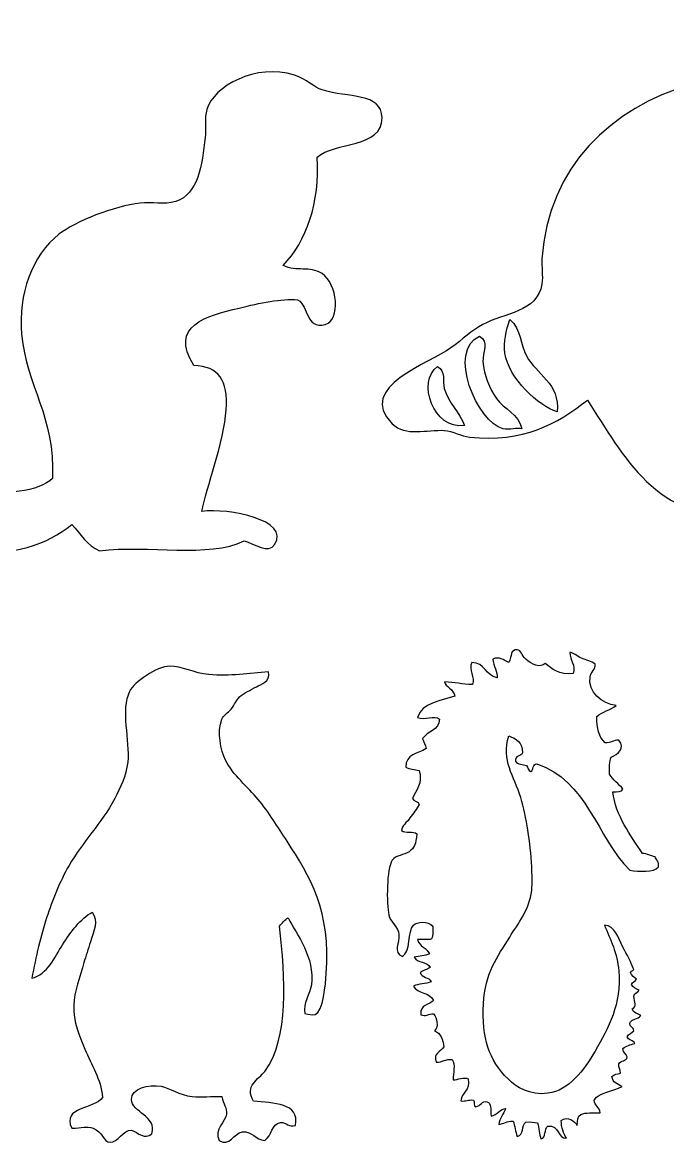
# Model space of a CAD drawing. Header units: centimetres. Extents: x -66 to 65, y -66 to 66.
# Drawn here: x -10.45 to -3.82, y -47.96 to -36.4 of the extents above; entities that cross this region are included whole.
import ezdxf

# ---------------------------------------------------------------- set-up
doc = ezdxf.new("R2010")
doc.units = ezdxf.units.CM
doc.header["$MEASUREMENT"] = 0
doc.layers.add('Layer 1', color=7, linetype='Continuous')

msp = doc.modelspace()

# ---------------------------------------------------------------- linework, layer by layer
at = {"layer": 'Layer 1'}
for points, knots in [([(0.42417, -38.91366), (0.53358, -38.93081), (0.48323, -38.78825), (0.56252, -38.77528), (0.56252, -38.77528), (0.95175, -38.90252), (0.76577, -39.38186), (0.90841, -39.72648), (0.90841, -39.72648), (0.97863, -39.89613), (1.16119, -39.89986), (1.15053, -40.17611), (1.15053, -40.17611), (1.1455, -40.30655), (1.04316, -40.45003), (1.06404, -40.60849), (1.06404, -40.60849), (1.09156, -40.8173), (1.40699, -41.00163), (1.09865, -41.16189), (1.09865, -41.16189), (1.26608, -41.4614), (1.71973, -41.47468), (1.84229, -41.81912), (1.84229, -41.81912), (1.74709, -41.85076), (1.6782, -41.90868), (1.60017, -41.95747), (1.60017, -41.95747), (1.50463, -41.90249), (1.30561, -41.90196), (1.15054, -41.8364), (1.15054, -41.8364), (0.99896, -41.77237), (0.89231, -41.6146), (0.75274, -41.52509), (0.75274, -41.52509), (0.41085, -41.30588), (-0.15248, -41.23762), (-0.71729, -41.19653), (-0.71729, -41.19653), (-0.96341, -41.17859), (-1.15232, -41.18476), (-1.33988, -41.26567), (-1.33988, -41.26567), (-1.37107, -41.27916), (-1.52609, -41.36169), (-1.53012, -41.38674), (-1.53012, -41.38674), (-1.54764, -41.4966), (-1.09639, -41.65651), (-1.21881, -41.90556), (-1.21881, -41.90556), (-1.33935, -41.8587), (-1.28289, -41.89717), (-1.33986, -41.95744), (-1.33986, -41.95744), (-1.45048, -41.93175), (-1.48086, -41.93164), (-1.61656, -41.94016), (-1.61656, -41.94016), (-1.81987, -41.69378), (-2.29233, -41.71659), (-2.65423, -41.62882), (-2.65423, -41.62882), (-2.73003, -41.5605), (-2.75226, -41.43864), (-2.84447, -41.38673), (-2.84447, -41.38673), (-2.92093, -41.39673), (-2.89776, -41.5064), (-2.98282, -41.5078), (-2.98282, -41.5078), (-3.95289, -41.51518), (-4.26266, -40.86216), (-4.64308, -40.27987), (-4.64308, -40.27987), (-4.95365, -40.52241), (-5.30128, -40.72149), (-5.85371, -40.66037), (-5.85371, -40.66037), (-5.92988, -40.65196), (-6.02812, -40.59676), (-6.11313, -40.59118), (-6.11313, -40.59118), (-6.28815, -40.5797), (-6.51162, -40.65836), (-6.64926, -40.52204), (-6.64926, -40.52204), (-7.02828, -40.14657), (-6.24834, -39.89453), (-6.04395, -39.74379), (-6.04395, -39.74379), (-5.92192, -39.65378), (-5.83347, -39.56588), (-5.71534, -39.50164), (-5.71534, -39.50164), (-5.50156, -39.38536), (-5.15453, -39.37813), (-5.11005, -39.08656), (-5.11005, -39.08656), (-5.09682, -39.00004), (-5.11545, -38.90884), (-5.11005, -38.82714), (-5.11005, -38.82714), (-4.98443, -36.92783), (-2.47059, -36.39869), (-1.20149, -37.49549), (-1.20149, -37.49549), (-1.02496, -37.64805), (-0.89375, -37.92713), (-0.68267, -38.0835), (-0.68267, -38.0835), (-0.51085, -38.21076), (-0.29876, -38.18878), (-0.07738, -38.30832), (-0.07738, -38.30832), (0.14924, -38.43069), (0.19059, -38.7044), (0.42417, -38.91366)], [0, 0, 0, 0, 0.03225806, 0.03225806, 0.03225806, 0.03225806, 0.06451613, 0.06451613, 0.06451613, 0.06451613, 0.09677419, 0.09677419, 0.09677419, 0.09677419, 0.12903226, 0.12903226, 0.12903226, 0.12903226, 0.16129032, 0.16129032, 0.16129032, 0.16129032, 0.19354839, 0.19354839, 0.19354839, 0.19354839, 0.22580645, 0.22580645, 0.22580645, 0.22580645, 0.25806452, 0.25806452, 0.25806452, 0.25806452, 0.29032258, 0.29032258, 0.29032258, 0.29032258, 0.32258065, 0.32258065, 0.32258065, 0.32258065, 0.35483871, 0.35483871, 0.35483871, 0.35483871, 0.38709677, 0.38709677, 0.38709677, 0.38709677, 0.41935484, 0.41935484, 0.41935484, 0.41935484, 0.4516129, 0.4516129, 0.4516129, 0.4516129, 0.48387097, 0.48387097, 0.48387097, 0.48387097, 0.51612903, 0.51612903, 0.51612903, 0.51612903, 0.5483871, 0.5483871, 0.5483871, 0.5483871, 0.58064516, 0.58064516, 0.58064516, 0.58064516, 0.61290323, 0.61290323, 0.61290323, 0.61290323, 0.64516129, 0.64516129, 0.64516129, 0.64516129, 0.67741935, 0.67741935, 0.67741935, 0.67741935, 0.70967742, 0.70967742, 0.70967742, 0.70967742, 0.74193548, 0.74193548, 0.74193548, 0.74193548, 0.77419355, 0.77419355, 0.77419355, 0.77419355, 0.80645161, 0.80645161, 0.80645161, 0.80645161, 0.83870968, 0.83870968, 0.83870968, 0.83870968, 0.87096774, 0.87096774, 0.87096774, 0.87096774, 0.90322581, 0.90322581, 0.90322581, 0.90322581, 0.93548387, 0.93548387, 0.93548387, 0.93548387, 1, 1, 1, 1]), ([(-7.41882, -37.78238), (-7.38831, -38.25212), (-7.52846, -38.64815), (-7.7691, -38.89498), (-7.7691, -38.89498), (-7.62326, -38.96777), (-7.50296, -38.89382), (-7.36881, -38.97925), (-7.36881, -38.97925), (-7.21043, -39.07995), (-7.17244, -39.4619), (-7.33542, -39.50183), (-7.33542, -39.50183), (-7.54214, -39.55244), (-7.49748, -39.31937), (-7.61897, -39.24891), (-7.61897, -39.24891), (-7.78889, -39.23544), (-8.00624, -39.28092), (-8.21939, -39.33329), (-8.21939, -39.33329), (-8.56242, -39.41751), (-8.94012, -39.51194), (-8.68633, -39.92318), (-8.68633, -39.92318), (-8.42908, -39.93326), (-8.33168, -40.07643), (-8.3528, -40.37837), (-8.3528, -40.37837), (-8.37592, -40.70735), (-8.55809, -41.18482), (-8.60299, -41.4235), (-8.60299, -41.4235), (-8.3274, -41.38675), (-7.69386, -41.5138), (-7.85245, -41.76071), (-7.85245, -41.76071), (-7.92357, -41.87128), (-8.05584, -41.75439), (-8.16934, -41.72692), (-8.16934, -41.72692), (-8.52695, -41.90525), (-9.1561, -41.7646), (-9.65371, -41.82807), (-9.65371, -41.82807), (-9.78328, -41.77365), (-9.84762, -41.65323), (-9.93734, -41.55838), (-9.93734, -41.55838), (-10.19364, -41.76642), (-10.53734, -41.88244), (-11.05475, -41.84492), (-11.05475, -41.84492), (-11.29489, -41.82759), (-11.52124, -41.71096), (-11.72179, -41.71009), (-11.72179, -41.71009), (-11.87615, -41.70948), (-12.04868, -41.78603), (-12.18883, -41.82807), (-12.18883, -41.82807), (-12.33104, -41.87085), (-12.48019, -41.94478), (-12.62246, -41.96298), (-12.62246, -41.96298), (-13.06394, -42.01944), (-13.37705, -41.95187), (-13.70659, -41.84492), (-13.70659, -41.84492), (-13.82126, -41.80775), (-14.13143, -41.73128), (-14.1068, -41.60891), (-14.1068, -41.60891), (-14.08526, -41.50159), (-13.58351, -41.46384), (-13.47307, -41.42349), (-13.47307, -41.42349), (-12.96608, -41.23844), (-12.73962, -40.79026), (-11.92195, -40.86728), (-11.92195, -40.86728), (-11.52579, -40.90456), (-11.20763, -41.12072), (-10.88791, -41.20436), (-10.88791, -41.20436), (-10.65912, -41.26429), (-10.26916, -41.21703), (-10.13737, -41.08638), (-10.13737, -41.08638), (-10.10983, -40.44532), (-10.40269, -40.14192), (-10.45431, -39.60291), (-10.45431, -39.60291), (-10.49381, -39.19117), (-10.34692, -38.79265), (-10.07077, -38.57463), (-10.07077, -38.57463), (-9.90567, -38.4443), (-9.50065, -38.28417), (-9.23678, -38.25438), (-9.23678, -38.25438), (-9.11288, -38.24033), (-8.99625, -38.27827), (-8.86994, -38.2375), (-8.86994, -38.2375), (-8.64092, -38.16358), (-8.59922, -37.86438), (-8.56974, -37.58004), (-8.56974, -37.58004), (-8.56043, -37.49111), (-8.57749, -37.3752), (-8.55307, -37.29344), (-8.55307, -37.29344), (-8.4819, -37.05537), (-8.0492, -36.81214), (-7.65235, -36.9394), (-7.65235, -36.9394), (-7.52956, -36.97888), (-7.44412, -37.06685), (-7.36888, -37.09114), (-7.36888, -37.09114), (-7.1021, -37.17731), (-6.75608, -37.11606), (-6.75182, -37.37771), (-6.75182, -37.37771), (-6.74646, -37.69178), (-7.24153, -37.62358), (-7.41882, -37.78238)], [0, 0, 0, 0, 0.03030303, 0.03030303, 0.03030303, 0.03030303, 0.06060606, 0.06060606, 0.06060606, 0.06060606, 0.09090909, 0.09090909, 0.09090909, 0.09090909, 0.12121212, 0.12121212, 0.12121212, 0.12121212, 0.15151515, 0.15151515, 0.15151515, 0.15151515, 0.18181818, 0.18181818, 0.18181818, 0.18181818, 0.21212121, 0.21212121, 0.21212121, 0.21212121, 0.24242424, 0.24242424, 0.24242424, 0.24242424, 0.27272727, 0.27272727, 0.27272727, 0.27272727, 0.3030303, 0.3030303, 0.3030303, 0.3030303, 0.33333333, 0.33333333, 0.33333333, 0.33333333, 0.36363636, 0.36363636, 0.36363636, 0.36363636, 0.39393939, 0.39393939, 0.39393939, 0.39393939, 0.42424242, 0.42424242, 0.42424242, 0.42424242, 0.45454545, 0.45454545, 0.45454545, 0.45454545, 0.48484848, 0.48484848, 0.48484848, 0.48484848, 0.51515152, 0.51515152, 0.51515152, 0.51515152, 0.54545455, 0.54545455, 0.54545455, 0.54545455, 0.57575758, 0.57575758, 0.57575758, 0.57575758, 0.60606061, 0.60606061, 0.60606061, 0.60606061, 0.63636364, 0.63636364, 0.63636364, 0.63636364, 0.66666667, 0.66666667, 0.66666667, 0.66666667, 0.6969697, 0.6969697, 0.6969697, 0.6969697, 0.72727273, 0.72727273, 0.72727273, 0.72727273, 0.75757576, 0.75757576, 0.75757576, 0.75757576, 0.78787879, 0.78787879, 0.78787879, 0.78787879, 0.81818182, 0.81818182, 0.81818182, 0.81818182, 0.84848485, 0.84848485, 0.84848485, 0.84848485, 0.87878788, 0.87878788, 0.87878788, 0.87878788, 0.90909091, 0.90909091, 0.90909091, 0.90909091, 0.93939394, 0.93939394, 0.93939394, 0.93939394, 1, 1, 1, 1]), ([(-5.49057, -39.79567), (-5.4543, -40.05419), (-5.13986, -40.34592), (-4.95442, -40.40096), (-4.95442, -40.40096), (-4.91928, -40.11246), (-5.17183, -40.00641), (-5.26573, -39.83025), (-5.26573, -39.83025), (-5.3342, -39.70174), (-5.31957, -39.56127), (-5.43869, -39.44975), (-5.43869, -39.44975), (-5.47853, -39.56943), (-5.50647, -39.68225), (-5.49057, -39.79567)], [0, 0, 0, 0, 0.2, 0.2, 0.2, 0.2, 0.4, 0.4, 0.4, 0.4, 0.6, 0.6, 0.6, 0.6, 1, 1, 1, 1]), ([(-5.50782, -40.57392), (-5.44152, -40.58998), (-5.36357, -40.56098), (-5.31761, -40.57392), (-5.31761, -40.57392), (-5.34407, -40.42454), (-5.50044, -40.37416), (-5.57703, -40.26261), (-5.57703, -40.26261), (-5.64669, -40.16112), (-5.70416, -40.02531), (-5.71538, -39.88211), (-5.71538, -39.88211), (-5.72218, -39.79564), (-5.65064, -39.67624), (-5.75001, -39.62269), (-5.75001, -39.62269), (-6.08612, -39.76741), (-5.77756, -40.50838), (-5.50782, -40.57392)], [0, 0, 0, 0, 0.16666667, 0.16666667, 0.16666667, 0.16666667, 0.33333333, 0.33333333, 0.33333333, 0.33333333, 0.5, 0.5, 0.5, 0.5, 0.66666667, 0.66666667, 0.66666667, 0.66666667, 1, 1, 1, 1]), ([(-5.90562, -40.53928), (-5.95496, -40.41096), (-6.06964, -40.3061), (-6.11316, -40.15884), (-6.11316, -40.15884), (-6.13515, -40.08428), (-6.09165, -39.98019), (-6.1823, -39.934), (-6.1823, -39.934), (-6.39867, -40.086), (-6.22272, -40.5917), (-5.90562, -40.53928)], [0, 0, 0, 0, 0.25, 0.25, 0.25, 0.25, 0.5, 0.5, 0.5, 0.5, 1, 1, 1, 1]), ([(-5.07604, -42.98536), (-5.00704, -43.04656), (-4.93552, -43.1053), (-4.78952, -43.08955), (-4.78952, -43.08955), (-4.76012, -43.00708), (-4.82249, -42.95162), (-4.82423, -42.87249), (-4.82423, -42.87249), (-4.78642, -42.87551), (-4.75113, -42.91115), (-4.70271, -42.93324), (-4.70271, -42.93324), (-4.65654, -42.95435), (-4.59955, -42.96351), (-4.5638, -42.99404), (-4.5638, -42.99404), (-4.55195, -43.04473), (-4.61005, -43.07723), (-4.6159, -43.12424), (-4.6159, -43.12424), (-4.63577, -43.28476), (-4.49549, -43.39745), (-4.34677, -43.41946), (-4.34677, -43.41946), (-4.40688, -43.46354), (-4.49062, -43.48397), (-4.54648, -43.53233), (-4.54648, -43.53233), (-4.54727, -43.65182), (-4.52277, -43.74593), (-4.45964, -43.80149), (-4.45964, -43.80149), (-4.40029, -43.80583), (-4.37603, -43.77511), (-4.32073, -43.77543), (-4.32073, -43.77543), (-4.24942, -43.85835), (-4.32576, -43.91849), (-4.39886, -43.94908), (-4.39886, -43.94908), (-4.41653, -43.99504), (-4.41868, -44.05658), (-4.41622, -44.12273), (-4.41622, -44.12273), (-4.3805, -44.18541), (-4.31957, -44.22285), (-4.27731, -44.27902), (-4.27731, -44.27902), (-4.28792, -44.31178), (-4.33846, -44.30468), (-4.3815, -44.30506), (-4.3815, -44.30506), (-4.35292, -44.55443), (-4.19732, -44.75168), (-4.07763, -44.93884), (-4.07763, -44.93884), (-4.02712, -44.94334), (-3.99235, -44.96353), (-3.94743, -44.97358), (-3.94743, -44.97358), (-3.93402, -45.00647), (-3.90343, -45.02218), (-3.91272, -45.07777), (-3.91272, -45.07777), (-3.95812, -45.14156), (-4.11558, -45.12248), (-4.20789, -45.11248), (-4.20789, -45.11248), (-4.54629, -44.76791), (-4.64953, -44.18818), (-5.16293, -44.01856), (-5.16293, -44.01856), (-5.2087, -44.01906), (-5.1942, -44.07989), (-5.2237, -44.09669), (-5.2237, -44.09669), (-5.25116, -44.08944), (-5.25048, -44.05404), (-5.26712, -44.03592), (-5.26712, -44.03592), (-5.304, -44.02073), (-5.36192, -44.02655), (-5.37999, -43.9925), (-5.37999, -43.9925), (-5.39139, -43.92897), (-5.32268, -43.94562), (-5.31054, -43.90566), (-5.31054, -43.90566), (-5.30845, -43.7994), (-5.37129, -43.75805), (-5.44945, -43.73201), (-5.44945, -43.73201), (-5.53351, -43.98162), (-5.39233, -44.14722), (-5.3279, -44.36582), (-5.3279, -44.36582), (-5.26739, -44.57114), (-5.22712, -44.81775), (-5.21503, -45.07773), (-5.21503, -45.07773), (-5.21159, -45.15144), (-5.20662, -45.2387), (-5.21503, -45.32083), (-5.21503, -45.32083), (-5.23461, -45.51218), (-5.35571, -45.65984), (-5.44075, -45.79838), (-5.44075, -45.79838), (-5.56844, -46.0064), (-5.69131, -46.1639), (-5.70988, -46.48426), (-5.70988, -46.48426), (-5.73041, -46.83819), (-5.65104, -47.06402), (-5.4581, -47.25698), (-5.4581, -47.25698), (-5.37153, -47.34353), (-5.23326, -47.42822), (-5.05006, -47.40456), (-5.05006, -47.40456), (-4.83003, -47.37614), (-4.67956, -47.16718), (-4.56386, -46.97046), (-4.56386, -46.97046), (-4.42223, -46.72961), (-4.29462, -46.48995), (-4.32076, -46.14562), (-4.32076, -46.14562), (-4.33417, -45.96898), (-4.40606, -45.81706), (-4.46837, -45.6768), (-4.46837, -45.6768), (-4.35724, -45.68527), (-4.32891, -45.80576), (-4.27734, -45.90254), (-4.27734, -45.90254), (-4.23485, -45.98229), (-4.19503, -46.05531), (-4.17315, -46.1196), (-4.17315, -46.1196), (-4.14796, -46.14463), (-4.1967, -46.14011), (-4.19921, -46.16302), (-4.19921, -46.16302), (-4.18667, -46.1939), (-4.16402, -46.21464), (-4.13844, -46.23245), (-4.13844, -46.23245), (-4.14961, -46.25605), (-4.18289, -46.25748), (-4.19051, -46.28457), (-4.19051, -46.28457), (-4.17882, -46.31918), (-4.14204, -46.32868), (-4.11238, -46.34534), (-4.11238, -46.34534), (-4.11937, -46.37595), (-4.16535, -46.36759), (-4.16448, -46.40611), (-4.16448, -46.40611), (-4.1658, -46.46868), (-4.12524, -46.50917), (-4.18184, -46.53634), (-4.18184, -46.53634), (-4.17245, -46.57902), (-4.12615, -46.58481), (-4.09503, -46.60579), (-4.09503, -46.60579), (-4.11911, -46.6454), (-4.19168, -46.63646), (-4.20787, -46.68392), (-4.20787, -46.68392), (-4.20872, -46.72527), (-4.16802, -46.72514), (-4.16448, -46.76205), (-4.16448, -46.76205), (-4.18639, -46.78353), (-4.21711, -46.79623), (-4.23393, -46.82282), (-4.23393, -46.82282), (-4.22478, -46.8629), (-4.16887, -46.85618), (-4.15577, -46.8923), (-4.15577, -46.8923), (-4.20101, -46.90495), (-4.2465, -46.91733), (-4.27732, -46.9444), (-4.27732, -46.9444), (-4.28301, -46.99351), (-4.23829, -46.99221), (-4.2339, -47.03118), (-4.2339, -47.03118), (-4.24226, -47.07489), (-4.30174, -47.06753), (-4.32071, -47.10066), (-4.32071, -47.10066), (-4.3259, -47.14347), (-4.29814, -47.15334), (-4.30335, -47.19617), (-4.30335, -47.19617), (-4.33346, -47.20654), (-4.37079, -47.20974), (-4.39016, -47.23091), (-4.39016, -47.23091), (-4.38646, -47.29663), (-4.33097, -47.31063), (-4.28597, -47.3351), (-4.28597, -47.3351), (-4.37791, -47.38495), (-4.51584, -47.38884), (-4.57249, -47.47401), (-4.57249, -47.47401), (-4.57217, -47.5374), (-4.51299, -47.54182), (-4.51172, -47.60424), (-4.51172, -47.60424), (-4.58472, -47.6036), (-4.6593, -47.60138), (-4.7114, -47.6216), (-4.7114, -47.6216), (-4.74177, -47.64044), (-4.74532, -47.68611), (-4.74614, -47.7345), (-4.74614, -47.7345), (-4.77204, -47.68981), (-4.84681, -47.63494), (-4.91108, -47.68238), (-4.91108, -47.68238), (-4.91129, -47.76072), (-4.88793, -47.81552), (-4.85901, -47.8647), (-4.85901, -47.8647), (-4.94397, -47.88015), (-4.93108, -47.7227), (-5.05001, -47.74318), (-5.05001, -47.74318), (-5.09073, -47.76903), (-5.062, -47.86428), (-5.11946, -47.87338), (-5.11946, -47.87338), (-5.1383, -47.82565), (-5.14192, -47.7627), (-5.15417, -47.70844), (-5.15417, -47.70844), (-5.18904, -47.69992), (-5.2304, -47.69783), (-5.27575, -47.69979), (-5.27575, -47.69979), (-5.31837, -47.73527), (-5.29557, -47.83618), (-5.36256, -47.84737), (-5.36256, -47.84737), (-5.3832, -47.80141), (-5.38738, -47.73908), (-5.40595, -47.69108), (-5.40595, -47.69108), (-5.47146, -47.68637), (-5.50141, -47.71717), (-5.55356, -47.72582), (-5.55356, -47.72582), (-5.54448, -47.65671), (-5.50395, -47.61914), (-5.48411, -47.56088), (-5.48411, -47.56088), (-5.52779, -47.55784), (-5.57359, -47.62758), (-5.63172, -47.63899), (-5.63172, -47.63899), (-5.6372, -47.56758), (-5.62778, -47.50625), (-5.67514, -47.49141), (-5.67514, -47.49141), (-5.72689, -47.47519), (-5.73544, -47.53419), (-5.78801, -47.54348), (-5.78801, -47.54348), (-5.81476, -47.53843), (-5.79798, -47.48985), (-5.81405, -47.47405), (-5.81405, -47.47405), (-5.86556, -47.46886), (-5.89141, -47.48929), (-5.94428, -47.48273), (-5.94428, -47.48273), (-5.93428, -47.39145), (-5.84477, -47.37965), (-5.86615, -47.25701), (-5.86615, -47.25701), (-5.91528, -47.23111), (-5.97029, -47.2664), (-6.02241, -47.26566), (-6.02241, -47.26566), (-6.02323, -47.19893), (-5.99471, -47.10649), (-6.03111, -47.05727), (-6.03111, -47.05727), (-6.10281, -47.04923), (-6.12861, -47.08714), (-6.19608, -47.08333), (-6.19608, -47.08333), (-6.23143, -46.99226), (-6.14711, -46.97879), (-6.11792, -46.92707), (-6.11792, -46.92707), (-6.12607, -46.84833), (-6.15202, -46.7875), (-6.21343, -46.7621), (-6.21343, -46.7621), (-6.16633, -46.72844), (-6.18967, -46.6201), (-6.22211, -46.58845), (-6.22211, -46.58845), (-6.27143, -46.58678), (-6.30961, -46.61814), (-6.35234, -46.59713), (-6.35234, -46.59713), (-6.36861, -46.48825), (-6.26447, -46.49979), (-6.22211, -46.44952), (-6.22211, -46.44952), (-6.2569, -46.36567), (-6.39099, -46.38113), (-6.43047, -46.30196), (-6.43047, -46.30196), (-6.37761, -46.27958), (-6.3009, -46.28103), (-6.24812, -46.25852), (-6.24812, -46.25852), (-6.26437, -46.20531), (-6.34972, -46.22121), (-6.36102, -46.16306), (-6.36102, -46.16306), (-6.32625, -46.1457), (-6.29159, -46.12827), (-6.25683, -46.11094), (-6.25683, -46.11094), (-6.28371, -46.0481), (-6.39031, -46.06498), (-6.4218, -46.00675), (-6.4218, -46.00675), (-6.3683, -45.99659), (-6.31165, -45.98955), (-6.26554, -45.97201), (-6.26554, -45.97201), (-6.29007, -45.90679), (-6.37235, -45.89941), (-6.38709, -45.82443), (-6.38709, -45.82443), (-6.34367, -45.82443), (-6.30025, -45.82443), (-6.25684, -45.82443), (-6.25684, -45.82443), (-6.22022, -45.80612), (-6.23329, -45.73799), (-6.2308, -45.6855), (-6.2308, -45.6855), (-6.27869, -45.63409), (-6.39201, -45.63729), (-6.43048, -45.67682), (-6.43048, -45.67682), (-6.48673, -45.73463), (-6.45898, -45.96082), (-6.54335, -45.99805), (-6.54335, -45.99805), (-6.64495, -45.9599), (-6.57073, -45.85473), (-6.57806, -45.77233), (-6.57806, -45.77233), (-6.58457, -45.69954), (-6.66797, -45.6394), (-6.68225, -45.57265), (-6.68225, -45.57265), (-6.70815, -45.45181), (-6.70598, -45.09635), (-6.64754, -45.00829), (-6.64754, -45.00829), (-6.6124, -44.9554), (-6.52406, -44.95781), (-6.47389, -44.92151), (-6.47389, -44.92151), (-6.41973, -44.88233), (-6.40433, -44.84732), (-6.39573, -44.73916), (-6.39573, -44.73916), (-6.42499, -44.70474), (-6.51831, -44.7344), (-6.55202, -44.70442), (-6.55202, -44.70442), (-6.54842, -44.65597), (-6.49804, -44.61721), (-6.46521, -44.57419), (-6.46521, -44.57419), (-6.43005, -44.52818), (-6.39705, -44.48092), (-6.3697, -44.43528), (-6.3697, -44.43528), (-6.37788, -44.40004), (-6.42812, -44.40686), (-6.43915, -44.37448), (-6.43915, -44.37448), (-6.40195, -44.296), (-6.33271, -44.21285), (-6.3697, -44.08802), (-6.3697, -44.08802), (-6.41516, -44.07556), (-6.4704, -44.07294), (-6.50861, -44.05328), (-6.50861, -44.05328), (-6.51081, -43.91792), (-6.38164, -43.91403), (-6.30025, -43.86228), (-6.30025, -43.86228), (-6.30036, -43.81608), (-6.32798, -43.7974), (-6.33499, -43.75809), (-6.33499, -43.75809), (-6.28781, -43.68081), (-6.16613, -43.67808), (-6.16134, -43.55838), (-6.16134, -43.55838), (-6.20857, -43.51253), (-6.32178, -43.57603), (-6.38708, -43.54102), (-6.38708, -43.54102), (-6.33742, -43.391), (-6.15904, -43.36965), (-6.00505, -43.32398), (-6.00505, -43.32398), (-6.01124, -43.25191), (-6.10504, -43.22148), (-6.10924, -43.17637), (-6.10924, -43.17637), (-6.00658, -43.17793), (-5.92705, -43.20251), (-5.82275, -43.20243), (-5.82275, -43.20243), (-5.79211, -43.13165), (-5.86709, -43.05249), (-5.83143, -42.97671), (-5.83143, -42.97671), (-5.69387, -42.97803), (-5.68906, -43.11212), (-5.57095, -43.13295), (-5.57095, -43.13295), (-5.56068, -43.07913), (-5.609, -43.00902), (-5.61437, -42.94192), (-5.61437, -42.94192), (-5.54235, -42.91075), (-5.50835, -42.95203), (-5.4494, -42.97669), (-5.4494, -42.97669), (-5.41733, -42.90819), (-5.43622, -42.84249), (-5.36259, -42.84641), (-5.36259, -42.84641), (-5.32219, -42.84858), (-5.32036, -42.90128), (-5.27578, -42.9419), (-5.27578, -42.9419), (-5.21222, -42.99978), (-5.12724, -43.03825), (-5.07604, -42.98536)], [0, 0, 0, 0, 0.00854701, 0.00854701, 0.00854701, 0.00854701, 0.01709402, 0.01709402, 0.01709402, 0.01709402, 0.02564103, 0.02564103, 0.02564103, 0.02564103, 0.03418803, 0.03418803, 0.03418803, 0.03418803, 0.04273504, 0.04273504, 0.04273504, 0.04273504, 0.05128205, 0.05128205, 0.05128205, 0.05128205, 0.05982906, 0.05982906, 0.05982906, 0.05982906, 0.06837607, 0.06837607, 0.06837607, 0.06837607, 0.07692308, 0.07692308, 0.07692308, 0.07692308, 0.08547009, 0.08547009, 0.08547009, 0.08547009, 0.09401709, 0.09401709, 0.09401709, 0.09401709, 0.1025641, 0.1025641, 0.1025641, 0.1025641, 0.11111111, 0.11111111, 0.11111111, 0.11111111, 0.11965812, 0.11965812, 0.11965812, 0.11965812, 0.12820513, 0.12820513, 0.12820513, 0.12820513, 0.13675214, 0.13675214, 0.13675214, 0.13675214, 0.14529915, 0.14529915, 0.14529915, 0.14529915, 0.15384615, 0.15384615, 0.15384615, 0.15384615, 0.16239316, 0.16239316, 0.16239316, 0.16239316, 0.17094017, 0.17094017, 0.17094017, 0.17094017, 0.17948718, 0.17948718, 0.17948718, 0.17948718, 0.18803419, 0.18803419, 0.18803419, 0.18803419, 0.1965812, 0.1965812, 0.1965812, 0.1965812, 0.20512821, 0.20512821, 0.20512821, 0.20512821, 0.21367521, 0.21367521, 0.21367521, 0.21367521, 0.22222222, 0.22222222, 0.22222222, 0.22222222, 0.23076923, 0.23076923, 0.23076923, 0.23076923, 0.23931624, 0.23931624, 0.23931624, 0.23931624, 0.24786325, 0.24786325, 0.24786325, 0.24786325, 0.25641026, 0.25641026, 0.25641026, 0.25641026, 0.26495726, 0.26495726, 0.26495726, 0.26495726, 0.27350427, 0.27350427, 0.27350427, 0.27350427, 0.28205128, 0.28205128, 0.28205128, 0.28205128, 0.29059829, 0.29059829, 0.29059829, 0.29059829, 0.2991453, 0.2991453, 0.2991453, 0.2991453, 0.30769231, 0.30769231, 0.30769231, 0.30769231, 0.31623932, 0.31623932, 0.31623932, 0.31623932, 0.32478632, 0.32478632, 0.32478632, 0.32478632, 0.33333333, 0.33333333, 0.33333333, 0.33333333, 0.34188034, 0.34188034, 0.34188034, 0.34188034, 0.35042735, 0.35042735, 0.35042735, 0.35042735, 0.35897436, 0.35897436, 0.35897436, 0.35897436, 0.36752137, 0.36752137, 0.36752137, 0.36752137, 0.37606838, 0.37606838, 0.37606838, 0.37606838, 0.38461538, 0.38461538, 0.38461538, 0.38461538, 0.39316239, 0.39316239, 0.39316239, 0.39316239, 0.4017094, 0.4017094, 0.4017094, 0.4017094, 0.41025641, 0.41025641, 0.41025641, 0.41025641, 0.41880342, 0.41880342, 0.41880342, 0.41880342, 0.42735043, 0.42735043, 0.42735043, 0.42735043, 0.43589744, 0.43589744, 0.43589744, 0.43589744, 0.44444444, 0.44444444, 0.44444444, 0.44444444, 0.45299145, 0.45299145, 0.45299145, 0.45299145, 0.46153846, 0.46153846, 0.46153846, 0.46153846, 0.47008547, 0.47008547, 0.47008547, 0.47008547, 0.47863248, 0.47863248, 0.47863248, 0.47863248, 0.48717949, 0.48717949, 0.48717949, 0.48717949, 0.4957265, 0.4957265, 0.4957265, 0.4957265, 0.5042735, 0.5042735, 0.5042735, 0.5042735, 0.51282051, 0.51282051, 0.51282051, 0.51282051, 0.52136752, 0.52136752, 0.52136752, 0.52136752, 0.52991453, 0.52991453, 0.52991453, 0.52991453, 0.53846154, 0.53846154, 0.53846154, 0.53846154, 0.54700855, 0.54700855, 0.54700855, 0.54700855, 0.55555556, 0.55555556, 0.55555556, 0.55555556, 0.56410256, 0.56410256, 0.56410256, 0.56410256, 0.57264957, 0.57264957, 0.57264957, 0.57264957, 0.58119658, 0.58119658, 0.58119658, 0.58119658, 0.58974359, 0.58974359, 0.58974359, 0.58974359, 0.5982906, 0.5982906, 0.5982906, 0.5982906, 0.60683761, 0.60683761, 0.60683761, 0.60683761, 0.61538462, 0.61538462, 0.61538462, 0.61538462, 0.62393162, 0.62393162, 0.62393162, 0.62393162, 0.63247863, 0.63247863, 0.63247863, 0.63247863, 0.64102564, 0.64102564, 0.64102564, 0.64102564, 0.64957265, 0.64957265, 0.64957265, 0.64957265, 0.65811966, 0.65811966, 0.65811966, 0.65811966, 0.66666667, 0.66666667, 0.66666667, 0.66666667, 0.67521368, 0.67521368, 0.67521368, 0.67521368, 0.68376068, 0.68376068, 0.68376068, 0.68376068, 0.69230769, 0.69230769, 0.69230769, 0.69230769, 0.7008547, 0.7008547, 0.7008547, 0.7008547, 0.70940171, 0.70940171, 0.70940171, 0.70940171, 0.71794872, 0.71794872, 0.71794872, 0.71794872, 0.72649573, 0.72649573, 0.72649573, 0.72649573, 0.73504274, 0.73504274, 0.73504274, 0.73504274, 0.74358974, 0.74358974, 0.74358974, 0.74358974, 0.75213675, 0.75213675, 0.75213675, 0.75213675, 0.76068376, 0.76068376, 0.76068376, 0.76068376, 0.76923077, 0.76923077, 0.76923077, 0.76923077, 0.77777778, 0.77777778, 0.77777778, 0.77777778, 0.78632479, 0.78632479, 0.78632479, 0.78632479, 0.79487179, 0.79487179, 0.79487179, 0.79487179, 0.8034188, 0.8034188, 0.8034188, 0.8034188, 0.81196581, 0.81196581, 0.81196581, 0.81196581, 0.82051282, 0.82051282, 0.82051282, 0.82051282, 0.82905983, 0.82905983, 0.82905983, 0.82905983, 0.83760684, 0.83760684, 0.83760684, 0.83760684, 0.84615385, 0.84615385, 0.84615385, 0.84615385, 0.85470085, 0.85470085, 0.85470085, 0.85470085, 0.86324786, 0.86324786, 0.86324786, 0.86324786, 0.87179487, 0.87179487, 0.87179487, 0.87179487, 0.88034188, 0.88034188, 0.88034188, 0.88034188, 0.88888889, 0.88888889, 0.88888889, 0.88888889, 0.8974359, 0.8974359, 0.8974359, 0.8974359, 0.90598291, 0.90598291, 0.90598291, 0.90598291, 0.91452991, 0.91452991, 0.91452991, 0.91452991, 0.92307692, 0.92307692, 0.92307692, 0.92307692, 0.93162393, 0.93162393, 0.93162393, 0.93162393, 0.94017094, 0.94017094, 0.94017094, 0.94017094, 0.94871795, 0.94871795, 0.94871795, 0.94871795, 0.95726496, 0.95726496, 0.95726496, 0.95726496, 0.96581197, 0.96581197, 0.96581197, 0.96581197, 0.97435897, 0.97435897, 0.97435897, 0.97435897, 0.98290598, 0.98290598, 0.98290598, 0.98290598, 1, 1, 1, 1]), ([(-7.91875, -43.07217), (-7.89433, -43.17777), (-7.99947, -43.20012), (-8.04324, -43.22539), (-8.04324, -43.22539), (-8.10087, -43.2586), (-8.17167, -43.29135), (-8.21556, -43.33069), (-8.21556, -43.33069), (-8.24604, -43.35797), (-8.26549, -43.41017), (-8.30173, -43.45518), (-8.30173, -43.45518), (-8.33372, -43.49481), (-8.38028, -43.5186), (-8.39748, -43.56046), (-8.39748, -43.56046), (-8.44926, -43.68635), (-8.40865, -43.88121), (-8.35919, -43.9817), (-8.35919, -43.9817), (-8.28389, -44.13466), (-8.13247, -44.25292), (-8.0241, -44.38387), (-8.0241, -44.38387), (-7.91618, -44.51423), (-7.82466, -44.66727), (-7.72726, -44.81472), (-7.72726, -44.81472), (-7.49599, -45.16492), (-7.27249, -45.54169), (-7.32515, -46.17426), (-7.32515, -46.17426), (-7.33333, -46.27242), (-7.35394, -46.57069), (-7.44006, -46.59558), (-7.44006, -46.59558), (-7.4803, -46.6072), (-7.50039, -46.58841), (-7.54536, -46.586), (-7.54536, -46.586), (-7.567, -46.47509), (-7.49152, -46.38865), (-7.47831, -46.28919), (-7.47831, -46.28919), (-7.44119, -46.00886), (-7.6238, -45.77939), (-7.71771, -45.59984), (-7.71771, -45.59984), (-7.75044, -45.62453), (-7.77912, -45.65326), (-7.80388, -45.68599), (-7.80388, -45.68599), (-7.7494, -46.21958), (-7.70138, -46.83582), (-7.95707, -47.17962), (-7.95707, -47.17962), (-8.01581, -47.2586), (-8.17194, -47.32879), (-8.07198, -47.48598), (-8.07198, -47.48598), (-7.87188, -47.50638), (-7.59504, -47.50027), (-7.64111, -47.73495), (-7.64111, -47.73495), (-7.71027, -47.75977), (-7.73414, -47.69833), (-7.7943, -47.70619), (-7.7943, -47.70619), (-7.88907, -47.71863), (-7.88137, -47.83986), (-7.95707, -47.88812), (-7.95707, -47.88812), (-8.051, -47.88563), (-8.08338, -47.78917), (-8.18686, -47.80195), (-8.18686, -47.80195), (-8.27682, -47.81309), (-8.31828, -47.96157), (-8.42623, -47.88812), (-8.42623, -47.88812), (-8.48044, -47.77686), (-8.359, -47.69333), (-8.34961, -47.62002), (-8.34961, -47.62002), (-8.34125, -47.55459), (-8.38678, -47.51644), (-8.3975, -47.43812), (-8.3975, -47.43812), (-8.50455, -47.43029), (-8.60131, -47.44862), (-8.70386, -47.43812), (-8.70386, -47.43812), (-8.8339, -47.42478), (-8.93553, -47.34851), (-9.01983, -47.33282), (-9.01983, -47.33282), (-9.15432, -47.30776), (-9.3255, -47.35571), (-9.32619, -47.46686), (-9.32619, -47.46686), (-9.32706, -47.60108), (-9.05962, -47.63852), (-9.11558, -47.82111), (-9.11558, -47.82111), (-9.18919, -47.88765), (-9.26065, -47.80738), (-9.32619, -47.78282), (-9.32619, -47.78282), (-9.40943, -47.77949), (-9.466, -47.91014), (-9.54643, -47.90731), (-9.54643, -47.90731), (-9.61755, -47.90477), (-9.62657, -47.79597), (-9.71875, -47.76369), (-9.71875, -47.76369), (-9.79357, -47.73744), (-9.83141, -47.76028), (-9.93899, -47.76369), (-9.93899, -47.76369), (-10.0485, -47.54006), (-9.70404, -47.57113), (-9.62302, -47.44772), (-9.62302, -47.44772), (-9.63911, -47.25182), (-9.74102, -47.11432), (-9.80492, -46.94985), (-9.80492, -46.94985), (-9.85688, -46.81616), (-9.92607, -46.67487), (-9.91983, -46.49982), (-9.91983, -46.49982), (-9.91494, -46.36234), (-9.85644, -46.20544), (-9.81453, -46.05939), (-9.81453, -46.05939), (-9.79744, -45.99965), (-9.76823, -45.92128), (-9.74751, -45.84876), (-9.74751, -45.84876), (-9.71174, -45.72332), (-9.66126, -45.64194), (-9.72838, -45.54237), (-9.72838, -45.54237), (-9.85247, -45.61402), (-9.94719, -45.73938), (-10.03474, -45.87749), (-10.03474, -45.87749), (-10.11644, -46.00634), (-10.18711, -46.18266), (-10.35068, -46.22216), (-10.35068, -46.22216), (-10.30761, -45.99636), (-10.25823, -45.78909), (-10.19749, -45.59983), (-10.19749, -45.59983), (-10.1396, -45.41946), (-10.06403, -45.23246), (-9.9677, -45.06363), (-9.9677, -45.06363), (-9.82684, -44.81677), (-9.63562, -44.63614), (-9.49854, -44.37426), (-9.49854, -44.37426), (-9.44179, -44.26583), (-9.37908, -44.1419), (-9.36453, -44.00088), (-9.36453, -44.00088), (-9.34122, -43.77514), (-9.44282, -43.46637), (-9.3454, -43.2732), (-9.3454, -43.2732), (-9.29825, -43.17978), (-9.06896, -43.01528), (-8.93368, -43.01468), (-8.93368, -43.01468), (-8.80731, -43.01415), (-8.68071, -43.08696), (-8.53154, -43.10085), (-8.53154, -43.10085), (-8.31436, -43.12114), (-8.11669, -43.08865), (-7.91875, -43.07217)], [0, 0, 0, 0, 0.0212766, 0.0212766, 0.0212766, 0.0212766, 0.04255319, 0.04255319, 0.04255319, 0.04255319, 0.06382979, 0.06382979, 0.06382979, 0.06382979, 0.08510638, 0.08510638, 0.08510638, 0.08510638, 0.10638298, 0.10638298, 0.10638298, 0.10638298, 0.12765957, 0.12765957, 0.12765957, 0.12765957, 0.14893617, 0.14893617, 0.14893617, 0.14893617, 0.17021277, 0.17021277, 0.17021277, 0.17021277, 0.19148936, 0.19148936, 0.19148936, 0.19148936, 0.21276596, 0.21276596, 0.21276596, 0.21276596, 0.23404255, 0.23404255, 0.23404255, 0.23404255, 0.25531915, 0.25531915, 0.25531915, 0.25531915, 0.27659574, 0.27659574, 0.27659574, 0.27659574, 0.29787234, 0.29787234, 0.29787234, 0.29787234, 0.31914894, 0.31914894, 0.31914894, 0.31914894, 0.34042553, 0.34042553, 0.34042553, 0.34042553, 0.36170213, 0.36170213, 0.36170213, 0.36170213, 0.38297872, 0.38297872, 0.38297872, 0.38297872, 0.40425532, 0.40425532, 0.40425532, 0.40425532, 0.42553191, 0.42553191, 0.42553191, 0.42553191, 0.44680851, 0.44680851, 0.44680851, 0.44680851, 0.46808511, 0.46808511, 0.46808511, 0.46808511, 0.4893617, 0.4893617, 0.4893617, 0.4893617, 0.5106383, 0.5106383, 0.5106383, 0.5106383, 0.53191489, 0.53191489, 0.53191489, 0.53191489, 0.55319149, 0.55319149, 0.55319149, 0.55319149, 0.57446809, 0.57446809, 0.57446809, 0.57446809, 0.59574468, 0.59574468, 0.59574468, 0.59574468, 0.61702128, 0.61702128, 0.61702128, 0.61702128, 0.63829787, 0.63829787, 0.63829787, 0.63829787, 0.65957447, 0.65957447, 0.65957447, 0.65957447, 0.68085106, 0.68085106, 0.68085106, 0.68085106, 0.70212766, 0.70212766, 0.70212766, 0.70212766, 0.72340426, 0.72340426, 0.72340426, 0.72340426, 0.74468085, 0.74468085, 0.74468085, 0.74468085, 0.76595745, 0.76595745, 0.76595745, 0.76595745, 0.78723404, 0.78723404, 0.78723404, 0.78723404, 0.80851064, 0.80851064, 0.80851064, 0.80851064, 0.82978723, 0.82978723, 0.82978723, 0.82978723, 0.85106383, 0.85106383, 0.85106383, 0.85106383, 0.87234043, 0.87234043, 0.87234043, 0.87234043, 0.89361702, 0.89361702, 0.89361702, 0.89361702, 0.91489362, 0.91489362, 0.91489362, 0.91489362, 0.93617021, 0.93617021, 0.93617021, 0.93617021, 0.95744681, 0.95744681, 0.95744681, 0.95744681, 1, 1, 1, 1])]:
    msp.add_open_spline(points, degree=3, knots=knots, dxfattribs=at)

doc.saveas('drawing.dxf')
